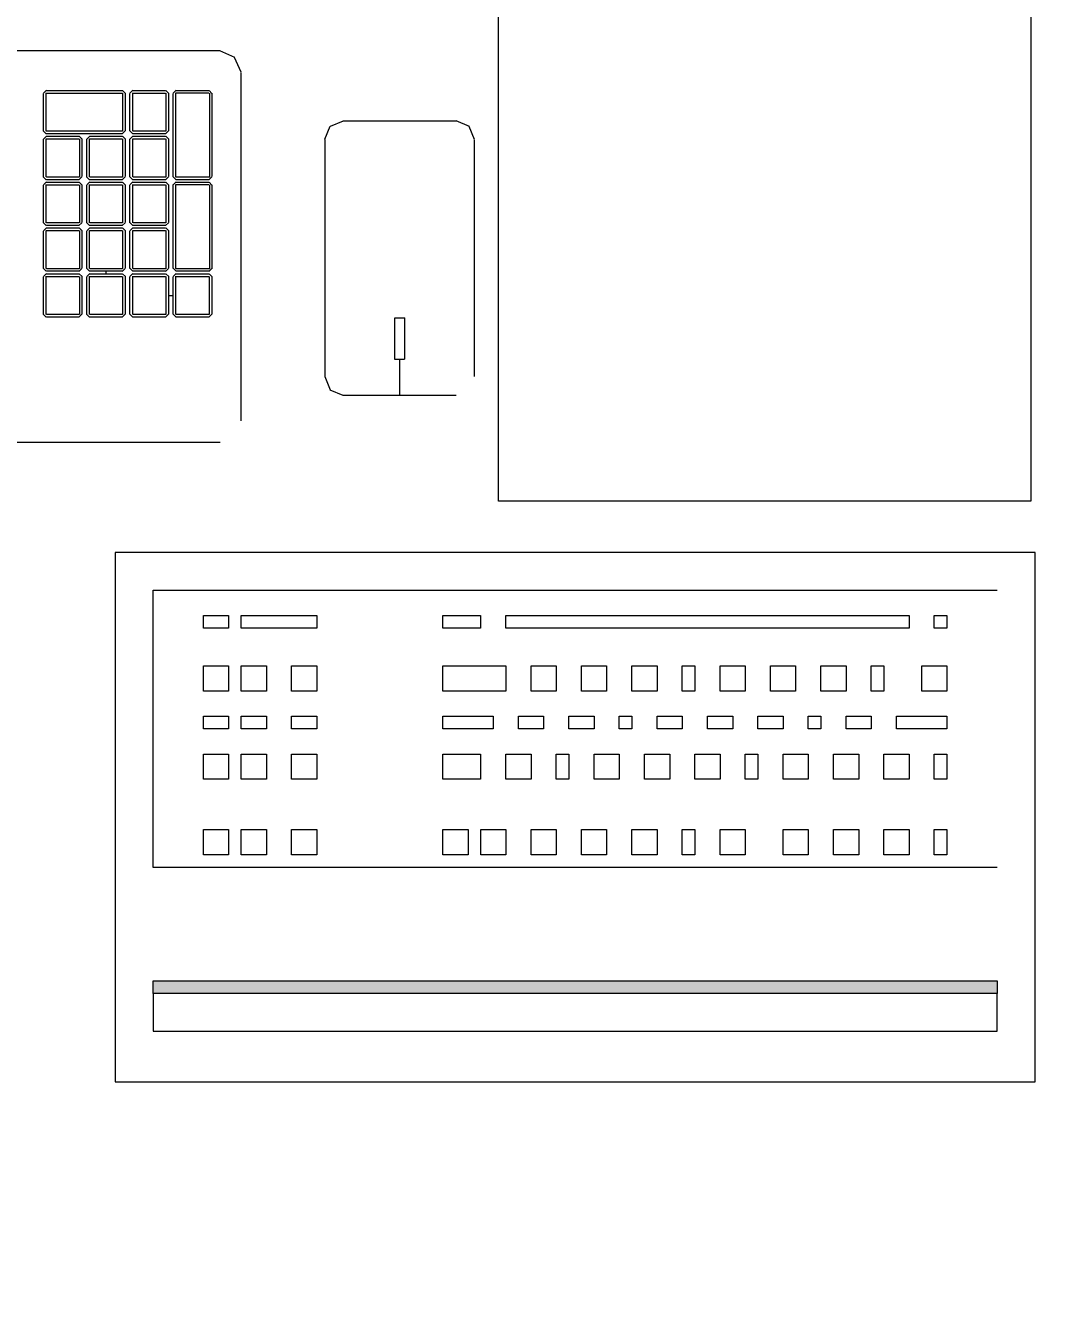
# Model space of a CAD drawing. Header units: millimetres. Extents: x 0 to 9483559, y -180456 to 305735.
# Drawn here: x 523400 to 523832, y -78602 to -78065 of the extents above; entities that cross this region are included whole.
import ezdxf
from ezdxf import colors
from ezdxf.entities.mleader import LeaderData, LeaderLine
from ezdxf.enums import TextEntityAlignment as Align
from ezdxf.math import Vec2, Vec3

# ---------------------------------------------------------------- set-up
doc = ezdxf.new("R2018")
doc.units = ezdxf.units.MM
doc.layers.add('EI_DIMS_DETAIL', color=7, linetype='Continuous')
for name, color, linetype, lineweight in [('АР_Маркер экспликации', 239, 'Continuous', 13), ('АР_Номер помещения', 250, 'Continuous', 9), ('АР_Отметки', 7, 'Continuous', 5)]:
    doc.layers.add(name, color=color, linetype=linetype, lineweight=lineweight)
doc.layers.add('АР_Названия помещений', color=124, linetype='Continuous', lineweight=5, plot=False)
doc.layers.add('АР_Помещения_площадь', color=19, linetype='Continuous', lineweight=9, plot=False)
doc.layers.add('ТХ_ОБЩЕЕ', color=7, linetype='Continuous', lineweight=0, true_color=0x7b7b7b)
doc.styles.add('ISOCPEUR', font='', dxfattribs={"height": 250})
doc.styles.get("Standard").update_dxf_attribs({"font": 'GOST.TTF'})
doc.styles.add('ГОСТ 2.304', font='CS_Gost2304.shx', dxfattribs={"oblique": 10})
doc.styles.get('ISOCPEUR').set_extended_font_data('ISOCPEUR', italic=True)
doc.dimstyles.new('СПДС', dxfattribs={"dimscale": 100, "dimtxt": 2.5, "dimasz": 2.5, "dimexe": 2, "dimexo": 0.625, "dimgap": 1, "dimtad": 1, "dimdec": 0, "dimrnd": 5, "dimtxsty": 'ГОСТ 2.304', "dimblk": 'OBLIQUE', "dimblk1": 'OBLIQUE', "dimblk2": 'OBLIQUE', "dimcen": 2.5, "dimdle": 2, "dimadec": 0, "dimazin": 2, "dimtfac": 0.75, "dimtdec": 4, "dimtmove": 1, "dimatfit": 3, "dimfxl": 1, "dimtfill": 1, "dimtolj": 1, "dimarcsym": 1})

# ---------------------------------------------------------------- blocks, each defined once
blk = doc.blocks.new('_DotSmall')
at = {"color": 0, "linetype": 'ByBlock', "const_width": 0.5}
blk.add_lwpolyline([(-0.0625, 0, 1), (0.0625, 0, 1)], format="xyb", close=True, dxfattribs=at)
blk = doc.blocks.new('*U221')
at = {"color": 7, "style": 'ISOCPEUR', "width": 0.7, "flags": 1}
blk.add_attdef('КАТЕГОРИЯ', (-499.17, -2092.19), '', height=250, dxfattribs=at)
at = {"layer": 'АР_Номер помещения', "color": 7, "style": 'ISOCPEUR', "width": 0.7}
blk.add_attdef('НОМЕР_ПОМЕЩЕНИЯ', text='', height=300, dxfattribs=at).set_placement((-11525.99, 10719.61), align=Align.MIDDLE_CENTER)
at = {"layer": 'АР_Помещения_площадь', "color": 7, "lineweight": 30, "width": 0.7, "flags": 104}
blk.add_attdef('ИМЯ_ПОМЕЩЕНИЯ', text='', height=100, dxfattribs=at).set_placement((157.63, 1217.14), align=Align.MIDDLE_CENTER)
at = {"layer": 'АР_Помещения_площадь', "color": 7, "style": 'ISOCPEUR', "width": 0.7}
blk.add_attdef('ПЛОЩАДЬ_ПОМЕЩЕНИЯ', text='', height=200, dxfattribs=at).set_placement((-6958.29, 1083.48), align=Align.MIDDLE_RIGHT)
blk = doc.blocks.new('table oborud')
at = {"lineweight": 9, "elevation": 0}
blk.add_lwpolyline([(743413.46, 689148.36), (743898.7, 689148.36), (743898.7, 688924.76), (743413.46, 688924.76)], close=True, dxfattribs=at)
at = {"layer": 'ТХ_ОБЩЕЕ'}
for points in [[(743438.31, 689707.91), (743438.31, 689265.16)], [(743602.61, 689265.29), (743602.61, 689708.04)], [(743490.76, 689338.24), (743492.01, 689339.49)], [(743490.76, 689324.46), (743490.76, 689338.21)], [(743491.86, 689338.26), (743491.86, 689338.26)], [(743491.86, 689324.41), (743491.86, 689338.16)], [(743491.91, 689338.34), (743507.91, 689338.34)], [(743491.96, 689339.44), (743507.71, 689339.44)], [(743507.81, 689339.44), (743509.06, 689338.19)], [(743507.83, 689338.34), (743507.83, 689338.34)], [(743507.88, 689338.26), (743507.88, 689324.51)], [(743509.01, 689338.24), (743509.01, 689324.49)], [(743510.01, 689338.24), (743511.26, 689339.49)], [(743510.01, 689324.46), (743510.01, 689338.21)], [(743511.11, 689338.26), (743511.11, 689338.26)], [(743511.11, 689324.41), (743511.11, 689338.16)], [(743511.16, 689338.34), (743527.16, 689338.34)], [(743511.18, 689339.44), (743526.93, 689339.44)], [(743527.06, 689339.44), (743528.31, 689338.19)], [(743527.08, 689338.34), (743527.08, 689338.34)], [(743527.13, 689338.26), (743527.13, 689324.51)], [(743528.23, 689338.24), (743528.23, 689324.49)], [(743529.23, 689338.24), (743530.48, 689339.49)], [(743529.23, 689324.46), (743529.23, 689338.21)], [(743530.36, 689338.26), (743530.36, 689338.26)], [(743530.36, 689324.41), (743530.36, 689338.16)], [(743530.41, 689338.34), (743546.41, 689338.34)], [(743530.43, 689339.44), (743546.18, 689339.44)], [(743546.31, 689339.44), (743547.56, 689338.19)], [(743546.33, 689338.34), (743546.33, 689338.34)], [(743546.38, 689338.26), (743546.38, 689324.51)], [(743547.48, 689338.24), (743547.48, 689324.49)], [(743548.48, 689338.24), (743549.73, 689339.49)], [(743548.48, 689324.46), (743548.48, 689338.21)], [(743549.61, 689338.26), (743549.61, 689338.26)], [(743549.61, 689324.41), (743549.61, 689338.16)], [(743549.66, 689338.34), (743565.66, 689338.34)], [(743549.68, 689339.44), (743565.43, 689339.44)], [(743565.53, 689339.44), (743566.78, 689338.19)], [(743565.58, 689338.34), (743565.58, 689338.34)], [(743565.63, 689338.26), (743565.63, 689324.51)], [(743566.73, 689338.24), (743566.73, 689324.49)], [(743567.73, 689338.24), (743568.98, 689339.49)], [(743567.73, 689306.29), (743567.73, 689338.29)], [(743568.88, 689338.29), (743568.88, 689338.29)], [(743568.88, 689306.24), (743568.88, 689338.24)], [(743568.91, 689338.29), (743584.91, 689338.29)], [(743568.93, 689339.44), (743584.68, 689339.44)], [(743584.78, 689339.44), (743586.03, 689338.19)], [(743584.83, 689338.29), (743584.83, 689306.29)], [(743585.98, 689338.24), (743585.98, 689306.24)], [(743491.96, 689323.26), (743490.71, 689324.51)], [(743490.76, 689320.06), (743492.01, 689321.31)], [(743490.76, 689306.29), (743490.76, 689320.04)], [(743507.83, 689324.36), (743491.83, 689324.36)], [(743491.86, 689320.09), (743491.86, 689320.09)], [(743491.86, 689306.24), (743491.86, 689319.99)], [(743491.91, 689324.36), (743491.91, 689324.36)], [(743491.91, 689320.16), (743507.91, 689320.16)], [(743491.96, 689321.26), (743507.71, 689321.26)], [(743507.81, 689323.26), (743492.06, 689323.26)], [(743509.01, 689324.46), (743507.76, 689323.21)], [(743507.81, 689321.26), (743509.06, 689320.01)], [(743507.83, 689320.16), (743507.83, 689320.16)], [(743507.88, 689324.41), (743507.88, 689324.41)], [(743507.88, 689320.09), (743507.88, 689306.34)], [(743509.01, 689320.06), (743509.01, 689306.31)], [(743511.18, 689323.26), (743509.93, 689324.51)], [(743510.01, 689320.06), (743511.26, 689321.31)], [(743510.01, 689306.29), (743510.01, 689320.04)], [(743527.08, 689324.36), (743511.08, 689324.36)], [(743511.11, 689320.09), (743511.11, 689320.09)], [(743511.11, 689306.24), (743511.11, 689319.99)], [(743511.16, 689324.36), (743511.16, 689324.36)], [(743511.16, 689320.16), (743527.16, 689320.16)], [(743511.18, 689321.26), (743526.93, 689321.26)], [(743527.06, 689323.26), (743511.31, 689323.26)], [(743528.23, 689324.46), (743526.98, 689323.21)], [(743527.06, 689321.26), (743528.31, 689320.01)], [(743527.08, 689320.16), (743527.08, 689320.16)], [(743527.13, 689324.41), (743527.13, 689324.41)], [(743527.13, 689320.09), (743527.13, 689306.34)], [(743528.23, 689320.06), (743528.23, 689306.31)], [(743530.43, 689323.26), (743529.18, 689324.51)], [(743529.23, 689320.06), (743530.48, 689321.31)], [(743529.23, 689306.29), (743529.23, 689320.04)], [(743546.33, 689324.36), (743530.33, 689324.36)], [(743530.36, 689320.09), (743530.36, 689320.09)], [(743530.36, 689306.24), (743530.36, 689319.99)], [(743530.41, 689324.36), (743530.41, 689324.36)], [(743530.41, 689320.16), (743546.41, 689320.16)], [(743530.43, 689321.26), (743546.18, 689321.26)], [(743546.31, 689323.26), (743530.56, 689323.26)], [(743547.48, 689324.46), (743546.23, 689323.21)], [(743546.31, 689321.26), (743547.56, 689320.01)], [(743546.33, 689320.16), (743546.33, 689320.16)], [(743546.38, 689324.41), (743546.38, 689324.41)], [(743546.38, 689320.09), (743546.38, 689306.34)], [(743547.48, 689320.06), (743547.48, 689306.31)], [(743549.68, 689323.26), (743548.43, 689324.51)], [(743548.48, 689320.06), (743549.73, 689321.31)], [(743548.48, 689306.29), (743548.48, 689320.04)], [(743565.58, 689324.36), (743549.58, 689324.36)], [(743549.61, 689320.09), (743549.61, 689320.09)], [(743549.61, 689306.24), (743549.61, 689319.99)], [(743549.66, 689324.36), (743549.66, 689324.36)], [(743549.66, 689320.16), (743565.66, 689320.16)], [(743549.68, 689321.26), (743565.43, 689321.26)], [(743565.53, 689323.26), (743549.78, 689323.26)], [(743566.73, 689324.46), (743565.48, 689323.21)], [(743565.53, 689321.26), (743566.78, 689320.01)], [(743565.58, 689320.16), (743565.58, 689320.16)], [(743565.63, 689324.41), (743565.63, 689324.41)], [(743565.63, 689320.09), (743565.63, 689306.34)], [(743566.73, 689320.06), (743566.73, 689306.31)], [(743509.01, 689313.16), (743510.01, 689313.16)], [(743491.96, 689305.09), (743490.71, 689306.34)], [(743507.83, 689306.19), (743491.83, 689306.19)], [(743491.91, 689306.19), (743491.91, 689306.19)], [(743507.81, 689305.09), (743492.06, 689305.09)], [(743509.01, 689306.29), (743507.76, 689305.04)], [(743507.88, 689306.24), (743507.88, 689306.24)], [(743511.18, 689305.09), (743509.93, 689306.34)], [(743527.08, 689306.19), (743511.08, 689306.19)], [(743511.16, 689306.19), (743511.16, 689306.19)], [(743527.06, 689305.09), (743511.31, 689305.09)], [(743528.23, 689306.29), (743526.98, 689305.04)], [(743527.13, 689306.24), (743527.13, 689306.24)], [(743530.43, 689305.09), (743529.18, 689306.34)], [(743546.33, 689306.19), (743530.33, 689306.19)], [(743530.41, 689306.19), (743530.41, 689306.19)], [(743546.31, 689305.09), (743530.56, 689305.09)], [(743547.48, 689306.29), (743546.23, 689305.04)], [(743546.38, 689306.24), (743546.38, 689306.24)], [(743549.68, 689305.09), (743548.43, 689306.34)], [(743565.58, 689306.19), (743549.58, 689306.19)], [(743549.66, 689306.19), (743549.66, 689306.19)], [(743565.53, 689305.09), (743549.78, 689305.09)], [(743566.73, 689306.29), (743565.48, 689305.04)], [(743565.63, 689306.24), (743565.63, 689306.24)], [(743568.93, 689305.09), (743567.68, 689306.34)], [(743584.83, 689306.24), (743568.83, 689306.24)], [(743568.91, 689306.24), (743568.91, 689306.24)], [(743584.78, 689305.09), (743569.03, 689305.09)], [(743585.98, 689306.29), (743584.73, 689305.04)], [(743490.76, 689301.89), (743492.01, 689303.14)], [(743490.76, 689288.09), (743490.76, 689301.84)], [(743491.86, 689301.91), (743491.86, 689301.91)], [(743491.86, 689288.06), (743491.86, 689301.81)], [(743491.91, 689301.96), (743507.91, 689301.96)], [(743491.96, 689303.09), (743507.71, 689303.09)], [(743507.81, 689303.09), (743509.06, 689301.84)], [(743507.83, 689301.96), (743507.83, 689301.96)], [(743507.88, 689301.91), (743507.88, 689288.16)], [(743509.01, 689301.89), (743509.01, 689288.14)], [(743510.01, 689301.89), (743511.26, 689303.14)], [(743510.01, 689288.09), (743510.01, 689301.84)], [(743511.11, 689301.91), (743511.11, 689301.91)], [(743511.11, 689288.06), (743511.11, 689301.81)], [(743511.16, 689301.96), (743527.16, 689301.96)], [(743511.18, 689303.09), (743526.93, 689303.09)], [(743527.06, 689303.09), (743528.31, 689301.84)], [(743527.08, 689301.96), (743527.08, 689301.96)], [(743527.13, 689301.91), (743527.13, 689288.16)], [(743528.23, 689301.89), (743528.23, 689288.14)], [(743529.23, 689301.89), (743530.48, 689303.14)], [(743529.23, 689288.09), (743529.23, 689301.84)], [(743530.36, 689301.91), (743530.36, 689301.91)], [(743530.36, 689288.06), (743530.36, 689301.81)], [(743530.41, 689301.96), (743546.41, 689301.96)], [(743530.43, 689303.09), (743546.18, 689303.09)], [(743546.31, 689303.09), (743547.56, 689301.84)], [(743546.33, 689301.96), (743546.33, 689301.96)], [(743546.38, 689301.91), (743546.38, 689288.16)], [(743547.48, 689301.89), (743547.48, 689288.14)], [(743548.48, 689301.89), (743549.73, 689303.14)], [(743548.48, 689288.09), (743548.48, 689301.84)], [(743549.61, 689301.91), (743549.61, 689301.91)], [(743549.61, 689288.06), (743549.61, 689301.81)], [(743549.66, 689301.96), (743565.66, 689301.96)], [(743549.68, 689303.09), (743565.43, 689303.09)], [(743565.53, 689303.09), (743566.78, 689301.84)], [(743565.58, 689301.96), (743565.58, 689301.96)], [(743565.63, 689301.91), (743565.63, 689288.16)], [(743566.73, 689301.89), (743566.73, 689288.14)], [(743567.73, 689301.89), (743568.98, 689303.14)], [(743567.73, 689288.09), (743567.73, 689301.84)], [(743568.83, 689301.91), (743568.83, 689301.91)], [(743568.83, 689288.06), (743568.83, 689301.81)], [(743568.91, 689301.96), (743584.91, 689301.96)], [(743568.93, 689303.09), (743584.68, 689303.09)], [(743584.78, 689303.09), (743586.03, 689301.84)], [(743584.83, 689301.96), (743584.83, 689301.96)], [(743584.88, 689301.91), (743584.88, 689288.16)], [(743585.98, 689301.89), (743585.98, 689288.14)], [(743491.96, 689286.91), (743490.71, 689288.16)], [(743507.83, 689288.01), (743491.83, 689288.01)], [(743491.91, 689288.01), (743491.91, 689288.01)], [(743509.01, 689288.09), (743507.76, 689286.84)], [(743507.88, 689288.06), (743507.88, 689288.06)], [(743511.18, 689286.91), (743509.93, 689288.16)], [(743527.08, 689288.01), (743511.08, 689288.01)], [(743511.16, 689288.01), (743511.16, 689288.01)], [(743528.23, 689288.09), (743526.98, 689286.84)], [(743527.13, 689288.06), (743527.13, 689288.06)], [(743530.43, 689286.91), (743529.18, 689288.16)], [(743546.33, 689288.01), (743530.33, 689288.01)], [(743530.41, 689288.01), (743530.41, 689288.01)], [(743547.48, 689288.09), (743546.23, 689286.84)], [(743546.38, 689288.06), (743546.38, 689288.06)], [(743549.68, 689286.91), (743548.43, 689288.16)], [(743565.58, 689288.01), (743549.58, 689288.01)], [(743549.66, 689288.01), (743549.66, 689288.01)], [(743566.73, 689288.09), (743565.48, 689286.84)], [(743565.63, 689288.06), (743565.63, 689288.06)], [(743568.93, 689286.91), (743567.68, 689288.16)], [(743584.83, 689288.01), (743568.83, 689288.01)], [(743568.91, 689288.01), (743568.91, 689288.01)], [(743585.98, 689288.09), (743584.73, 689286.84)], [(743584.88, 689288.06), (743584.88, 689288.06)], [(743490.76, 689283.71), (743492.01, 689284.96)], [(743490.76, 689269.91), (743490.76, 689283.66)], [(743491.86, 689283.74), (743491.86, 689283.74)], [(743491.86, 689269.89), (743491.86, 689283.64)], [(743491.91, 689283.79), (743507.91, 689283.79)], [(743491.96, 689284.91), (743507.71, 689284.91)], [(743507.81, 689286.91), (743492.06, 689286.91)], [(743499.88, 689286.91), (743499.88, 689284.91)], [(743507.81, 689284.91), (743509.06, 689283.66)], [(743507.83, 689283.79), (743507.83, 689283.79)], [(743507.88, 689283.74), (743507.88, 689269.99)], [(743509.01, 689283.71), (743509.01, 689269.96)], [(743510.01, 689283.71), (743511.26, 689284.96)], [(743510.01, 689269.91), (743510.01, 689283.66)], [(743511.01, 689283.74), (743511.26, 689283.99)], [(743511.01, 689269.89), (743511.01, 689283.64)], [(743511.16, 689283.89), (743546.41, 689283.89)], [(743511.18, 689284.91), (743546.43, 689284.91)], [(743527.06, 689286.91), (743511.31, 689286.91)], [(743546.31, 689286.91), (743530.56, 689286.91)], [(743546.31, 689284.91), (743547.56, 689283.66)], [(743546.33, 689283.89), (743546.58, 689283.64)], [(743546.48, 689283.74), (743546.48, 689269.99)], [(743547.48, 689283.71), (743547.48, 689269.96)], [(743548.48, 689283.71), (743549.73, 689284.96)], [(743548.48, 689269.91), (743548.48, 689283.66)], [(743549.48, 689283.74), (743549.73, 689283.99)], [(743549.48, 689269.89), (743549.48, 689283.64)], [(743549.66, 689283.89), (743584.91, 689283.89)], [(743549.68, 689284.91), (743584.68, 689284.91)], [(743565.53, 689286.91), (743549.78, 689286.91)], [(743584.78, 689286.91), (743569.03, 689286.91)], [(743584.78, 689284.91), (743586.03, 689283.66)], [(743584.81, 689283.89), (743585.06, 689283.64)], [(743584.98, 689283.74), (743584.98, 689269.99)], [(743585.98, 689283.71), (743585.98, 689269.96)], [(743491.96, 689268.74), (743490.71, 689269.99)], [(743507.83, 689269.84), (743491.83, 689269.84)], [(743491.91, 689269.84), (743491.91, 689269.84)], [(743507.81, 689268.74), (743492.06, 689268.74)], [(743509.01, 689269.91), (743507.76, 689268.66)], [(743507.88, 689269.89), (743507.88, 689269.89)], [(743511.18, 689268.74), (743509.93, 689269.99)], [(743511.16, 689269.74), (743510.91, 689269.99)], [(743546.31, 689268.74), (743511.06, 689268.74)], [(743546.33, 689269.74), (743511.08, 689269.74)], [(743547.48, 689269.91), (743546.23, 689268.66)], [(743546.48, 689269.89), (743546.23, 689269.64)], [(743549.68, 689268.74), (743548.43, 689269.99)], [(743549.66, 689269.74), (743549.41, 689269.99)], [(743584.81, 689269.74), (743549.56, 689269.74)], [(743584.78, 689268.74), (743549.78, 689268.74)], [(743585.98, 689269.91), (743584.73, 689268.66)], [(743584.98, 689269.89), (743584.73, 689269.64)], [(743599.83, 689259.11), (743602.58, 689265.36)], [(743447.28, 689256.46), (743593.53, 689256.46)], [(743593.61, 689256.46), (743599.86, 689259.21)], [(743460.21, 689219.14), (743457.96, 689213.64)], [(743465.78, 689221.31), (743460.28, 689219.06)], [(743565.31, 689221.31), (743465.81, 689221.31)], [(743570.88, 689219.14), (743565.38, 689221.39)], [(743573.06, 689213.56), (743570.81, 689219.06)], [(743458.06, 689213.56), (743458.06, 689166.06)], [(743573.06, 689166.14), (743573.06, 689213.64)], [(743490.33, 689192.01), (743473.08, 689192.01)], [(743473.18, 689192.01), (743473.18, 689187.76)], [(743490.33, 689187.69), (743490.33, 689191.94)], [(743473.18, 689189.86), (743457.93, 689189.86)], [(743473.18, 689187.69), (743490.43, 689187.69)], [(743570.88, 689160.56), (743573.13, 689166.06)], [(743565.31, 689158.41), (743570.81, 689160.66)], [(743465.78, 689158.41), (743565.28, 689158.41)]]:
    blk.add_lwpolyline(points, dxfattribs=at)
at = {"layer": 'ТХ_ОБЩЕЕ', "ltscale": 100, "transparency": 33554687}
for points in [[(743391.96, 688922.99), (743391.96, 689309.28), (743169.71, 689309.28), (743169.71, 688922.99)], [(743206.75, 688938.87), (743206.75, 689293.41), (743190.88, 689293.41), (743190.88, 688938.87), (743206.75, 688938.87), (743206.75, 689293.41), (743212.04, 689293.41), (743212.04, 688938.87)], [(743275.54, 689261.66), (743264.96, 689261.66), (743264.96, 689272.24), (743275.54, 689272.24)], [(743307.29, 689261.66), (743296.71, 689261.66), (743296.71, 689272.24), (743307.29, 689272.24)], [(743323.17, 689261.66), (743317.88, 689261.66), (743317.88, 689272.24), (743323.17, 689272.24)], [(743344.34, 689261.66), (743333.75, 689261.66), (743333.75, 689272.24), (743344.34, 689272.24)], [(743365.5, 689261.66), (743360.21, 689261.66), (743360.21, 689272.24), (743365.5, 689272.24)], [(743275.54, 689245.78), (743264.96, 689245.78), (743264.96, 689256.37), (743275.54, 689256.37)], [(743307.29, 689245.78), (743296.71, 689245.78), (743296.71, 689256.37), (743307.29, 689256.37)], [(743323.17, 689245.78), (743317.88, 689245.78), (743317.88, 689256.37), (743323.17, 689256.37)], [(743344.34, 689245.78), (743333.75, 689245.78), (743333.75, 689256.37), (743344.34, 689256.37)], [(743365.5, 689224.62), (743360.21, 689224.62), (743360.21, 689256.37), (743365.5, 689256.37)], [(743275.54, 689224.62), (743264.96, 689224.62), (743264.96, 689235.2), (743275.54, 689235.2)], [(743307.29, 689224.62), (743296.71, 689224.62), (743296.71, 689235.2), (743307.29, 689235.2)], [(743323.17, 689224.62), (743317.88, 689224.62), (743317.88, 689235.2), (743323.17, 689235.2)], [(743344.34, 689224.62), (743333.75, 689224.62), (743333.75, 689235.2), (743344.34, 689235.2)], [(743275.54, 689161.11), (743264.96, 689161.11), (743264.96, 689171.7), (743275.54, 689171.7)], [(743307.29, 689155.83), (743296.71, 689155.83), (743296.71, 689171.7), (743307.29, 689171.7)], [(743323.17, 689150.53), (743317.88, 689150.53), (743317.88, 689171.7), (743323.17, 689171.7)], [(743344.34, 689145.24), (743333.75, 689145.24), (743333.75, 689171.7), (743344.34, 689171.7)], [(743365.5, 689155.83), (743360.21, 689155.83), (743360.21, 689171.7), (743365.5, 689171.7)], [(743275.54, 689145.24), (743264.96, 689145.24), (743264.96, 689155.82), (743275.54, 689155.82)], [(743307.29, 689134.66), (743296.71, 689134.66), (743296.71, 689145.24), (743307.29, 689145.24)], [(743365.5, 688975.91), (743360.21, 688975.91), (743360.21, 689145.24), (743365.5, 689145.24)], [(743323.17, 689129.37), (743317.88, 689129.37), (743317.88, 689139.95), (743323.17, 689139.95)], [(743275.54, 689124.07), (743264.96, 689124.07), (743264.96, 689134.66), (743275.54, 689134.66)], [(743344.34, 689124.07), (743333.75, 689124.07), (743333.75, 689134.66), (743344.34, 689134.66)], [(743307.29, 689118.78), (743296.71, 689118.78), (743296.71, 689124.07), (743307.29, 689124.07)], [(743323.17, 689108.2), (743317.88, 689108.2), (743317.88, 689118.78), (743323.17, 689118.78)], [(743275.54, 689102.91), (743264.96, 689102.91), (743264.96, 689113.49), (743275.54, 689113.49)], [(743344.34, 689102.91), (743333.75, 689102.91), (743333.75, 689113.49), (743344.34, 689113.49)], [(743307.29, 689097.62), (743296.71, 689097.62), (743296.71, 689108.2), (743307.29, 689108.2)], [(743323.17, 689092.33), (743317.88, 689092.33), (743317.88, 689097.62), (743323.17, 689097.62)], [(743275.54, 689081.74), (743264.96, 689081.74), (743264.96, 689092.32), (743275.54, 689092.32)], [(743344.34, 689081.74), (743333.75, 689081.74), (743333.75, 689092.32), (743344.34, 689092.32)], [(743307.29, 689076.45), (743296.71, 689076.45), (743296.71, 689087.03), (743307.29, 689087.03)], [(743323.17, 689071.16), (743317.88, 689071.16), (743317.88, 689081.74), (743323.17, 689081.74)], [(743275.54, 689065.87), (743264.96, 689065.87), (743264.96, 689071.16), (743275.54, 689071.16)], [(743344.34, 689065.87), (743333.75, 689065.87), (743333.75, 689071.16), (743344.34, 689071.16)], [(743307.29, 689055.28), (743296.71, 689055.28), (743296.71, 689065.86), (743307.29, 689065.86)], [(743323.17, 689049.99), (743317.88, 689049.99), (743317.88, 689060.58), (743323.17, 689060.58)], [(743275.54, 689044.7), (743264.96, 689044.7), (743264.96, 689055.28), (743275.54, 689055.28)], [(743344.34, 689044.7), (743333.75, 689044.7), (743333.75, 689055.28), (743344.34, 689055.28)], [(743307.29, 689039.41), (743296.71, 689039.41), (743296.71, 689044.7), (743307.29, 689044.7)], [(743323.17, 689028.82), (743317.88, 689028.82), (743317.88, 689039.41), (743323.17, 689039.41)], [(743344.34, 689023.54), (743333.75, 689023.54), (743333.75, 689034.12), (743344.34, 689034.12)], [(743275.54, 689018.24), (743264.96, 689018.24), (743264.96, 689028.82), (743275.54, 689028.82)], [(743307.29, 689018.24), (743296.71, 689018.24), (743296.71, 689028.82), (743307.29, 689028.82)], [(743323.17, 689012.95), (743317.88, 689012.95), (743317.88, 689018.24), (743323.17, 689018.24)], [(743344.34, 689002.37), (743333.75, 689002.37), (743333.75, 689012.95), (743344.34, 689012.95)], [(743275.54, 688997.07), (743264.96, 688997.07), (743264.96, 689007.66), (743275.54, 689007.66)], [(743307.29, 688997.07), (743296.71, 688997.07), (743296.71, 689007.66), (743307.29, 689007.66)], [(743323.17, 688991.78), (743317.88, 688991.78), (743317.88, 689002.37), (743323.17, 689002.37)], [(743344.34, 688986.49), (743333.75, 688986.49), (743333.75, 688991.78), (743344.34, 688991.78)], [(743275.54, 688975.91), (743264.96, 688975.91), (743264.96, 688986.49), (743275.54, 688986.49)], [(743307.29, 688975.91), (743296.71, 688975.91), (743296.71, 688986.49), (743307.29, 688986.49)], [(743323.17, 688960.03), (743317.88, 688960.03), (743317.88, 688981.2), (743323.17, 688981.2)], [(743344.34, 688960.03), (743333.75, 688960.03), (743333.75, 688970.62), (743344.34, 688970.62)], [(743275.54, 688960.03), (743264.96, 688960.03), (743264.96, 688965.33), (743275.54, 688965.33)], [(743307.29, 688960.03), (743296.71, 688960.03), (743296.71, 688965.33), (743307.29, 688965.33)], [(743365.5, 688960.03), (743360.21, 688960.03), (743360.21, 688965.33), (743365.5, 688965.33)]]:
    blk.add_lwpolyline(points, close=True, dxfattribs=at)
for points in [[(743259.67, 689293.41), (743376.09, 689293.41)], [(743259.67, 688938.87), (743259.67, 689293.41)], [(743376.08, 689293.41), (743376.08, 688938.86)]]:
    blk.add_lwpolyline(points, dxfattribs=at)
blk.add_solid([(743206.75, 689293.4), (743206.75, 688938.86), (743212.04, 689293.4), (743212.04, 688938.86)], dxfattribs=at)
blk = doc.blocks.new('_Oblique')
at = {"color": 0, "linetype": 'ByBlock', "lineweight": -2}
blk.add_line((-0.5, -0.5), (0.5, 0.5), dxfattribs=at)
blk = doc.blocks.new('*D295')
at = {"layer": 'Defpoints', "color": 0, "lineweight": 9, "ltscale": 100, "transparency": 16777216}
for p in [(518816.45, -63096.57), (518816.45, -63096.57), (520006.93, -64919.6), (528414.99, -66595.42), (522888.12, -78581.44)]:
    blk.add_point(p, dxfattribs=at)
at = {"layer": 'EI_DIMS_DETAIL', "color": 0, "lineweight": -2, "ltscale": 100, "transparency": 16777216}
blk.add_arc((518816.45, -63096.57), 2177.31, 284.73216, 339.97226, dxfattribs=at)
at = {"layer": 'EI_DIMS_DETAIL', "color": 0, "lineweight": -2, "ltscale": 100, "transparency": 16777216, "xscale": 250, "yscale": 250, "zscale": 250}
for p, rotation in [((520862.09, -63842.25), 69.97225650439937), ((519370.14, -65202.3), 194.7321602299617)]:
    blk.add_blockref('_Oblique', p, dxfattribs=dict(at, rotation=rotation))
at = {"layer": 'EI_DIMS_DETAIL', "color": 0, "lineweight": 9, "ltscale": 100, "transparency": 16777216, "insert": (520131.69, -64539.36), "char_height": 250, "attachment_point": 5, "rotation": 42.3522, "style": 'ГОСТ 2.304', "bg_fill": 3, "box_fill_scale": 1.1, "bg_fill_color": 256, "bg_fill_true_color": 13158600, "bg_fill_transparency": 0}
blk.add_mtext('\\A1;55°', dxfattribs=at)
blk = doc.blocks.new('*D298')
at = {"layer": 'Defpoints', "color": 0, "lineweight": 9, "ltscale": 100, "transparency": 16777216}
for p in [(526494.29, -63079.04), (526503.75, -63081.53), (524171.45, -64934.63), (516734.87, -66671.27), (522301.29, -79016.8)]:
    blk.add_point(p, dxfattribs=at)
at = {"layer": 'EI_DIMS_DETAIL', "color": 0, "lineweight": -2, "ltscale": 100, "transparency": 16777216}
blk.add_arc((526505.5, -63074.91), 2984.35, 200.20755, 255.22626, dxfattribs=at)
at = {"layer": 'EI_DIMS_DETAIL', "color": 0, "lineweight": -2, "ltscale": 100, "transparency": 16777216, "xscale": 250, "yscale": 250, "zscale": 250}
for p, rotation in [((523704.84, -64105.77), 110.2075462126587), ((525744.48, -65960.6), 345.2262627049069)]:
    blk.add_blockref('_Oblique', p, dxfattribs=dict(at, rotation=rotation))
at = {"layer": 'EI_DIMS_DETAIL', "color": 0, "lineweight": 9, "ltscale": 100, "transparency": 16777216, "insert": (524649.02, -65116.36), "char_height": 250, "attachment_point": 5, "rotation": 317.7169, "style": 'ГОСТ 2.304', "bg_fill": 3, "box_fill_scale": 1.1, "bg_fill_color": 256, "bg_fill_true_color": 13158600, "bg_fill_transparency": 0}
blk.add_mtext('\\A1;55°', dxfattribs=at)
blk = doc.blocks.new('*D299')
at = {"layer": 'Defpoints', "color": 0, "lineweight": 9, "ltscale": 100, "transparency": 16777216}
for p in [(526503.75, -63081.53), (526518.87, -63085.51), (528341.25, -65276.69), (526684.09, -66057.55), (522301.29, -79016.8)]:
    blk.add_point(p, dxfattribs=at)
at = {"layer": 'EI_DIMS_DETAIL', "color": 0, "lineweight": -2, "ltscale": 100, "transparency": 16777216}
blk.add_line((528381.22, -65324.74), (528547.72, -65524.95), dxfattribs=at)
blk.add_arc((526506.6, -63070.75), 2992.07, 255.22626, 309.7499, dxfattribs=at)
at = {"layer": 'EI_DIMS_DETAIL', "color": 0, "lineweight": -2, "ltscale": 100, "transparency": 16777216, "xscale": 250, "yscale": 250, "zscale": 250}
for p, rotation in [((528419.84, -65371.18), 39.74990176135684), ((525743.61, -65963.9), 165.226262704907)]:
    blk.add_blockref('_Oblique', p, dxfattribs=dict(at, rotation=rotation))
at = {"layer": 'EI_DIMS_DETAIL', "color": 0, "lineweight": 9, "ltscale": 100, "transparency": 16777216, "insert": (527104.94, -65772.35), "char_height": 250, "attachment_point": 5, "rotation": 12.4881, "style": 'ГОСТ 2.304', "bg_fill": 3, "box_fill_scale": 1.1, "bg_fill_color": 256, "bg_fill_true_color": 13158600, "bg_fill_transparency": 0}
blk.add_mtext('\\A1;55°', dxfattribs=at)
blk = doc.blocks.new('АР')
at = {"layer": 'АР_Маркер экспликации', "color": 7, "lineweight": 9}
ref = blk.add_blockref('*U221', (534574.26, -80182.74), dxfattribs=at)
lines = blk.add_mtext('\\W0.8000;Многофункциональное пространство с функцией актового зала (с эстрадой в уровне пола)', dxfattribs={"layer": 'АР_Названия помещений', "insert": (519160.75, -69795.12), "char_height": 6157.775, "width": 926.94, "attachment_point": 1})
ref.add_attrib('ИМЯ_ПОМЕЩЕНИЯ', '', (519160.75, -69795.12), dxfattribs={"flags": 104}).embed_mtext(lines)
at = {"layer": 'АР_Отметки', "lineweight": 9}
ml = blk.add_multileader_mtext('Standard', dxfattribs=at)
ml.set_content('+2,410', color=256, style='ISOCPEUR')
ml.set_leader_properties(color=256, linetype='Continuous', lineweight=-1)
ml.set_arrow_properties(name='DOTSMALL')
ml.build(insert=Vec2(0, 0))
ml.multileader.update_dxf_attribs({"has_text_frame": 1, "text_left_attachment_type": 4, "text_right_attachment_type": 4, "dogleg_length": 100, "arrow_head_size": 180})
ctx = ml.context
ctx.base_point, ctx.char_height, ctx.arrow_head_size, ctx.landing_gap_size, ctx.plane_origin = Vec3(532465.03, -81071.42), 250, 180, 50, Vec3(530303.82, -81662.67)
ctx.left_attachment, ctx.right_attachment = 4, 4
notes = []
notes.append((ctx, [(0, (0, 0, 0), (0, 0), (1, 0), 1, [])]))
ctx.mtext.insert, ctx.mtext.width, ctx.mtext.line_spacing_style, ctx.mtext.flow_direction = Vec3(532515.03, -80738.09), 852.697, 2, 5
for ctx, leaders in notes:
    for number, flags, end, landing, length, lines in leaders:
        leader = LeaderData()
        leader.index, (leader.has_last_leader_line, leader.has_dogleg_vector, leader.attachment_direction) = number, flags
        leader.last_leader_point, leader.dogleg_vector, leader.dogleg_length = Vec3(end), Vec3(landing), length
        for number, points, colour, breaks in lines:
            line = LeaderLine()
            line.index, line.vertices, line.color, line.breaks = number, Vec3.list(points), colors.encode_raw_color(colour), breaks
            leader.lines.append(line)
        ctx.leaders.append(leader)

msp = doc.modelspace()

# ---------------------------------------------------------------- block references
at = {"color": 12, "true_color": 0xe00000}
msp.add_blockref('АР', (0, 0), dxfattribs=at)

# ---------------------------------------------------------------- next in the draw order: block references
at = {"lineweight": 9, "rotation": 90}
msp.add_blockref('table oborud', (1212747.43, -821678.57, 0), dxfattribs=at)

# ---------------------------------------------------------------- next in the draw order: dimensions: what is measured, and where the dimension line sits
at = {"layer": 'EI_DIMS_DETAIL', "lineweight": 9, "ltscale": 100}
dim = msp.add_angular_dim_2l(base=(520006.93, -64919.6), line1=((518816.45, -63096.57), (528414.99, -66595.42)), line2=((518816.45, -63096.57), (522888.12, -78581.44)), dimstyle='СПДС', dxfattribs=at)
dim.commit()
dim.dimension.update_dxf_attribs({"geometry": '*D295', "text_midpoint": (520131.69, -64539.36)})

# ---------------------------------------------------------------- next in the draw order: dimensions: what is measured, and where the dimension line sits
dim = msp.add_angular_dim_2l(base=(524171.45, -64934.63), line1=((526503.75, -63081.53), (522301.29, -79016.8)), line2=((526494.29, -63079.04), (516734.87, -66671.27)), dimstyle='СПДС', dxfattribs=at)
dim.commit()
dim.dimension.update_dxf_attribs({"geometry": '*D298', "text_midpoint": (524649.02, -65116.36)})

# ---------------------------------------------------------------- next in the draw order: dimensions: what is measured, and where the dimension line sits
dim = msp.add_angular_dim_2l(base=(526684.09, -66057.55), line1=((526518.87, -63085.51), (528341.25, -65276.69)), line2=((526503.75, -63081.53), (522301.29, -79016.8)), dimstyle='СПДС', dxfattribs=at)
dim.commit()
dim.dimension.update_dxf_attribs({"geometry": '*D299', "text_midpoint": (527104.94, -65772.35)})

doc.saveas('drawing.dxf')
